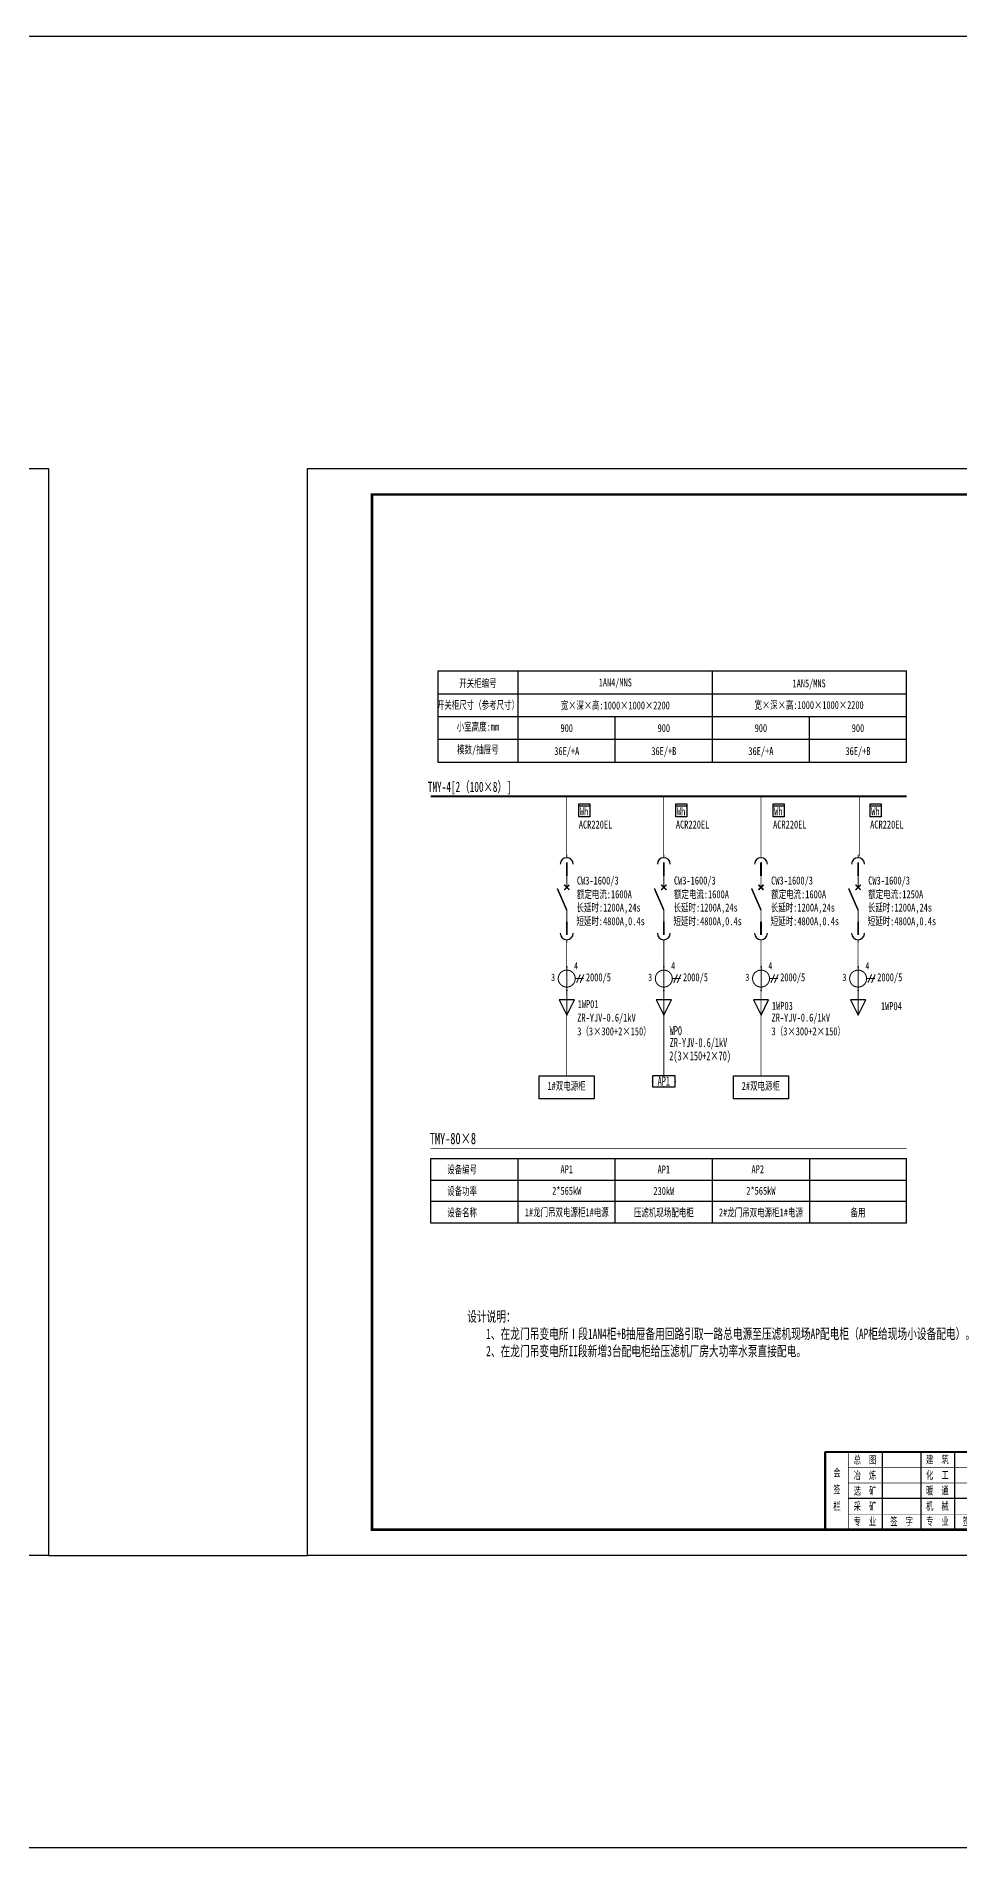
# Model space of a CAD drawing. Header units: millimetres. Extents: x 257344 to 1270023, y 272924 to 540726.
# Drawn here: x 419334 to 455010, y 272924 to 342924 of the extents above; entities that cross this region are included whole.
import ezdxf
from ezdxf.enums import TextEntityAlignment as Align

# ---------------------------------------------------------------- set-up
doc = ezdxf.new("R2010")
doc.units = ezdxf.units.MM
doc.linetypes.add('常规', pattern=[20, 10, 0, 10])
for name, color, linetype, lineweight in [('SW', 8, 'Continuous', 20), ('TEXT', 4, 'Continuous', 0), ('电辅助1', 7, 'Continuous', 0)]:
    doc.layers.add(name, color=color, linetype=linetype, lineweight=lineweight)
for name, color, linetype in [('动力平面导线层', 3, '常规'), ('图框', 7, 'Continuous'), ('文字', 7, 'Continuous'), ('照明平面设备层', 1, 'Continuous'), ('高低压系统', 4, 'Continuous')]:
    doc.layers.add(name, color=color, linetype=linetype)
doc.styles.add('HZ', font='', dxfattribs={"width": 0.75})
doc.styles.add('标准', font='', dxfattribs={"width": 0.667})
doc.styles.get('HZ').set_extended_font_data('SimSun')
doc.styles.get('标准').set_extended_font_data('NSimSun')
doc.linetypes.add('接地线', pattern='A,500,[136,EESLTYPE.shx,S=100,R=0,X=0,Y=0],500,-200,60,-200', length=1460)

# ---------------------------------------------------------------- blocks, each defined once
blk = doc.blocks.new('3')
at = {"layer": 'TEXT', "color": 7, "lineweight": 25, "style": 'HZ', "width": 0.75}
for s, height, p in [('铜陵有色设计研究院有限责任公司', 400, (221501, 249018)), ('Tongling Nonferrous Design and Research Institute Co.,Ltd.', 200, (221613, 248659))]:
    blk.add_text(s, height=height, dxfattribs=at).set_placement(p)
blk = doc.blocks.new('铜陵有色图签02')
at = {"layer": '图框', "linetype": 'Continuous', "lineweight": 50}
for p, q in [((-38401, 3003), (-38401, 1)), ((-29100, 3001), (-29100, 0))]:
    blk.add_line(p, q, dxfattribs=at)
at = {"layer": '图框', "color": 7, "linetype": 'Continuous', "lineweight": 25}
for p, q in [((-36201, 3010), (-36201, 9)), ((-34701, 3010), (-34701, 9)), ((-33401, 3017), (-33401, 16)), ((-31901, 3017), (-31901, 16)), ((-30601, 3017), (-30601, 16)), ((-29100, 1201), (-37501, 1201))]:
    blk.add_line(p, q, dxfattribs=at)
at = {"layer": '图框', "color": 7, "linetype": 'Continuous', "lineweight": 35}
for p, q in [((-27300, 3001), (-27300, 1)), ((-21600, 1197), (-21600, -3)), ((-17100, 1200), (-17100, 0)), ((-15450, 0), (-15450, 1200)), ((-14550, 1200), (-14550, 0)), ((-12000, 1201), (-12000, 1)), ((-6900, 1202), (-6900, 2))]:
    blk.add_line(p, q, dxfattribs=at)
at = {"layer": '图框', "lineweight": 25}
blk.add_line((-17723, 1830), (-13223, 1830), dxfattribs=at)
at = {"layer": '图框', "lineweight": 70, "const_width": 70}
blk.add_lwpolyline([(-17980, 3001), (0, 3001), (-38401, 3001)], dxfattribs=at)
at = {"layer": '图框', "color": 7, "linetype": 'Continuous', "lineweight": 25, "const_width": 25}
for points in [[(-37501, 3000), (-37501, 0)], [(-25800, 3001), (-25800, 1)], [(-24300, 3001), (-24300, 1)], [(-23100, 2401), (-37501, 2401)], [(-23100, 1801), (-37501, 1801)], [(-23100, 1201), (-29100, 1201)], [(-602, 943), (-932, 371), (-272, 371), (-602, 943)], [(-12900, 600), (-18000, 600), (-37501, 600)]]:
    blk.add_lwpolyline(points, dxfattribs=at)
at = {"layer": '图框', "linetype": 'Continuous', "lineweight": 50, "const_width": 50}
for points in [[(-23100, 3001), (-23100, 1)], [(-18000, 3000), (-18000, 0)]]:
    blk.add_lwpolyline(points, dxfattribs=at)
at = {"layer": '图框', "lineweight": 50, "const_width": 50}
for points in [[(-12900, 3001), (-12900, 1)], [(-7800, 3001), (-7800, 1)], [(0, 3000), (0, 0)], [(-23100, 1200), (0, 1200)]]:
    blk.add_lwpolyline(points, dxfattribs=at)
at = {"layer": '图框', "lineweight": 25, "const_width": 35}
blk.add_lwpolyline([(-17723, 1930), (-13223, 1930)], dxfattribs=at)
at = {"layer": '图框', "color": 7, "linetype": 'Continuous', "lineweight": 35, "const_width": 25}
blk.add_lwpolyline([(-1200, 1201), (-1200, 0)], dxfattribs=at)
at = {"layer": '图框', "linetype": 'Continuous', "lineweight": 70, "const_width": 70}
blk.add_lwpolyline([(-38401, 1), (0, 0)], dxfattribs=at)
at = {"layer": '图框', "lineweight": 25}
blk.add_blockref('3', (-228268, -246986), dxfattribs=at)
at = {"layer": 'TEXT', "color": 7, "lineweight": 25, "style": '标准', "width": 0.667}
for s, height, p in [('总  图', 300, (-36862, 2555)), ('建  筑', 300, (-34062, 2562)), ('热  工', 300, (-31262, 2562)), ('项目负责人', 350, (-28197, 2541)), ('会', 300, (-37942, 2054)), ('冶  炼', 300, (-36862, 1955)), ('化  工', 300, (-34062, 1962)), ('给排水', 300, (-31262, 1962)), ('审  定', 350, (-28197, 1941)), ('签', 300, (-37942, 1404)), ('选  矿', 300, (-36862, 1355)), ('暖  通', 300, (-34062, 1362)), ('自  控', 300, (-31262, 1362)), ('审  核', 350, (-28197, 1341)), ('栏', 300, (-37942, 754)), ('采  矿', 300, (-36862, 754)), ('机  械', 300, (-34062, 761)), ('电  气', 300, (-31262, 761)), ('校  对', 350, (-28197, 741)), ('项目编号', 350, (-22343, 730)), ('专业', 350, (-17559, 730)), ('比例', 350, (-15009, 730)), ('所属', 350, (-12438, 730)), ('图号', 350, (-7339, 495)), ('专  业', 300, (-36862, 170)), ('签  字', 300, (-35449, 170)), ('专  业', 300, (-34062, 177)), ('签  字', 300, (-32649, 177)), ('专  业', 300, (-31262, 177)), ('签  字', 300, (-29849, 177)), ('设  计', 350, (-28197, 139)), ('设计阶段', 350, (-22343, 130)), ('图幅', 350, (-17559, 130)), ('日期', 350, (-15009, 130)), ('图号', 350, (-12438, 130))]:
    blk.add_text(s, height=height, dxfattribs=at).set_placement(p, align=Align.CENTER)
blk = doc.blocks.new('DYDQ0201')
at = {"color": 0}
for points, const_width in [([(0, 0), (0, -3.75)], 0.3), ([(0, -11.25), (-3.11, -4.12)], 0.5), ([(0.86, -4.61), (-0.86, -2.89)], 0.5), ([(-0.86, -4.61), (0.86, -2.89)], 0.5), ([(0, -11.25), (0, -15)], 0.3)]:
    blk.add_lwpolyline(points, dxfattribs=dict(at, const_width=const_width))
blk = doc.blocks.new('DYDQAA02')
at = {"color": 0, "linetype": 'ByBlock'}
for p, q in [((2.5, -4.72), (-2.5, -4.72)), ((-2.5, -4.72), (0, -9.72)), ((0, -9.72), (2.5, -4.72))]:
    blk.add_line(p, q, dxfattribs=at)
at = {"color": 0, "const_width": 0.3}
blk.add_lwpolyline([(0, -9.72), (0, 0)], dxfattribs=at)
blk = doc.blocks.new('DYDQAA10')
at = {"color": 0}
for points in [[(0, 0, 0.3, 0.3, 0), (0, -1, 0.3, 0.3, 0)], [(0, -2.57, 0.6, 0.6, 0), (0, -7, 0.6, 0.6, 0)]]:
    blk.add_lwpolyline(points, format="xyseb", dxfattribs=at)
blk.add_arc((0, -3.12), 2.12, 0, 180, dxfattribs=at)
blk = doc.blocks.new('DYDQAA11')
at = {"color": 0}
for points in [[(0, -4.43, 0.6, 0.6, 0), (0, 0, 0.6, 0.6, 0)], [(0, -7, 0.3, 0.3, 0), (0, -6, 0.3, 0.3, 0)]]:
    blk.add_lwpolyline(points, format="xyseb", dxfattribs=at)
blk.add_arc((0, -3.88), 2.12, 180, 360, dxfattribs=at)
blk = doc.blocks.new('98d3167b-9a30-40cc-83dc-68ab58568b66')
at = {"color": 0}
for points in [[(0, 0, 0.3, 0.3, 0), (0, -7, 0.3, 0.3, 0)], [(0, -1, 0.3, 0.3, 1), (0, -6, 0.3, 0.3, 1), (0, -1, 0.3, 0.3, 2.502799)], [(2.5, -3.5, 0.3, 0.3, 0), (5, -3.5, 0.3, 0.3, 0)], [(4, -2.25, 0.3, 0.3, 0), (2.89, -4.75, 0.3, 0.3, 0)], [(3.94, -4.75, 0.3, 0.3, 0), (5.05, -2.25, 0.3, 0.3, 0)]]:
    blk.add_lwpolyline(points, format="xyseb", dxfattribs=at)
for p in [(0, 0), (0, -7)]:
    blk.add_point(p, dxfattribs=at)
blk = doc.blocks.new('PLA1')
at = {"color": 0, "linetype": 'ByBlock', "lineweight": -2}
for p, q in [((-500, 500), (-500, 0)), ((500, 500), (-500, 500)), ((-500, 0), (500, 0)), ((500, 0), (500, 500))]:
    blk.add_line(p, q, dxfattribs=at)
for p in [(-500, 250), (0, 500), (0, 0), (500, 250)]:
    blk.add_point(p, dxfattribs=at)

msp = doc.modelspace()

# ---------------------------------------------------------------- linework, layer by layer
at = {"color": 0, "lineweight": -3}
msp.add_line((449203.1, 299555.3), (449203.1, 297061.5), dxfattribs=at)
at = {"color": 0, "linetype": 'ByBlock'}
msp.add_line((452953.1, 297061.5), (452953.1, 299555.3), dxfattribs=at)
at = {"color": 3}
msp.add_line((419808.8, 284214.5), (429808.8, 284214.5), dxfattribs=at)
msp.add_lwpolyline([(267543.6, 342923.7), (1270023.5, 342923.7), (1270023.5, 272923.7), (267543.6, 272923.7)], close=True, dxfattribs=at)
at = {"layer": '动力平面导线层', "color": 0, "linetype": 'ByBlock'}
for p, q in [((434860.4, 318395.8), (452953.1, 318395.8)), ((434860.4, 314861.3), (434860.4, 318395.8)), ((437953.1, 314861.3), (437953.1, 318395.8)), ((445453.1, 314861.3), (445453.1, 318395.8)), ((452953.1, 314861.3), (452953.1, 318395.8)), ((434860.4, 317512.2), (452953.1, 317512.2)), ((452953.1, 316628.5), (434860.4, 316628.5)), ((452953.1, 315744.9), (434860.4, 315744.9)), ((452953.1, 314861.3), (434860.4, 314861.3))]:
    msp.add_line(p, q, dxfattribs=at)
at = {"layer": '动力平面导线层', "color": 0, "linetype": 'ByBlock', "lineweight": -3}
for p, q in [((441703.1, 314861.3), (441703.1, 316628.5)), ((449203.1, 314861.3), (449203.1, 316628.5)), ((449203.1, 314861.3), (449203.1, 316628.5)), ((434574.4, 297061.5), (434574.4, 299555.3)), ((434574.4, 299555.3), (452953.1, 299555.3)), ((437953.1, 297061.5), (437953.1, 299555.3)), ((437953.1, 297061.5), (437953.1, 299555.3)), ((441703.1, 297061.5), (441703.1, 299555.3)), ((441703.1, 297061.5), (441703.1, 299555.3)), ((445453.1, 297061.5), (445453.1, 299555.3)), ((434574.4, 298724), (452953.1, 298724)), ((452953.1, 297892.8), (434574.4, 297892.8)), ((452953.1, 297061.5), (434574.4, 297061.5))]:
    msp.add_line(p, q, dxfattribs=at)
at = {"layer": '动力平面导线层', "color": 3, "linetype": 'ByBlock', "lineweight": -3, "ltscale": 2, "const_width": 73.5}
msp.add_lwpolyline([(452953.1, 313551.3), (434574.4, 313551.3)], dxfattribs=at)
at = {"layer": '动力平面导线层', "color": 251, "linetype": 'ByBlock'}
for points in [[(438768.1, 302753.1), (440888.8, 302753.1), (440888.8, 301869.5), (438768.1, 301869.5)], [(446273.5, 302753.2), (448394.2, 302753.2), (448394.2, 301869.5), (446273.5, 301869.5)]]:
    msp.add_lwpolyline(points, close=True, dxfattribs=at)
at = {"layer": '动力平面导线层', "color": 4, "linetype": '接地线', "lineweight": -3, "const_width": 26.5}
msp.add_lwpolyline([(434574.4, 299938.1), (452953.1, 299938.1)], dxfattribs=at)
at = {"layer": '图框', "linetype": 'Continuous', "lineweight": 100, "const_width": 100}
msp.add_lwpolyline([(432308.8, 285214.5), (488208.8, 285214.5), (488208.8, 325214.5), (432308.8, 325214.5)], close=True, dxfattribs=at)
at = {"layer": '文字', "color": 3, "linetype": 'ByBlock', "lineweight": 25, "const_width": 30}
msp.add_lwpolyline([(443578.1, 305096.5), (443578.1, 302753.1)], dxfattribs=at)
at = {"layer": '照明平面设备层', "color": 0, "lineweight": -3, "ltscale": 100}
for points in [[(360408.8, 326214.5), (419808.8, 326214.5), (419808.8, 284214.5), (360408.8, 284214.5)], [(429808.8, 326214.5), (489208.8, 326214.5), (489208.8, 284214.5), (429808.8, 284214.5)]]:
    msp.add_lwpolyline(points, close=True, dxfattribs=at)
at = {"layer": '电辅助1', "color": 251, "linetype": 'ByBlock', "lineweight": 25}
for p, q in [((440294.3, 312754.8), (440294.3, 313268.6)), ((440294.3, 313268.6), (440722.4, 313268.6)), ((440294.3, 313182.9), (440722.4, 313182.9)), ((440722.4, 313268.6), (440722.4, 312754.8)), ((447799.7, 312754.8), (447799.7, 313268.6)), ((447799.7, 313268.6), (448227.8, 313268.6)), ((447799.7, 313182.9), (448227.8, 313182.9)), ((448227.8, 313268.6), (448227.8, 312754.8)), ((440722.4, 312754.8), (440294.3, 312754.8)), ((448227.8, 312754.8), (447799.7, 312754.8))]:
    msp.add_line(p, q, dxfattribs=at)
at = {"layer": '电辅助1', "color": 2, "linetype": 'ByBlock', "lineweight": 25}
for p, q in [((444044.3, 312754.8), (444044.3, 313268.6)), ((444044.3, 313268.6), (444472.4, 313268.6)), ((444044.3, 313182.9), (444472.4, 313182.9)), ((444472.4, 313268.6), (444472.4, 312754.8)), ((451549.7, 312754.8), (451549.7, 313268.6)), ((451549.7, 313268.6), (451977.8, 313268.6)), ((451549.7, 313182.9), (451977.8, 313182.9)), ((451977.8, 313268.6), (451977.8, 312754.8)), ((444472.4, 312754.8), (444044.3, 312754.8)), ((451977.8, 312754.8), (451549.7, 312754.8))]:
    msp.add_line(p, q, dxfattribs=at)
at = {"layer": '高低压系统', "color": 251, "lineweight": -3}
for points, const_width in [([(439828.1, 313551.3), (439828.1, 311230.9)], 26.2), ([(447333.5, 313551.3), (447333.5, 311230.9)], 26.2), ([(439828.3, 307893.7), (439828.3, 306968.8)], 26.5), ([(447333.7, 307893.7), (447333.7, 306968.9)], 26.5), ([(439828.3, 305096.5), (439828.4, 302753.1)], 26.5), ([(447333.7, 305096.5), (447333.8, 302753.2)], 26.5)]:
    msp.add_lwpolyline(points, dxfattribs=dict(at, const_width=const_width))
at = {"layer": '高低压系统', "lineweight": -3}
for points, const_width in [([(443578.1, 313551.3), (443578.1, 311230.9)], 26.2), ([(451129.7, 313551.3), (451129.7, 311230.9)], 26.2), ([(443578.1, 307893.7), (443578.1, 306968.8)], 26.5), ([(451083.5, 307893.7), (451083.5, 306968.9)], 26.5)]:
    msp.add_lwpolyline(points, dxfattribs=dict(at, const_width=const_width))

# ---------------------------------------------------------------- block references
at = {"layer": '图框', "lineweight": 25}
msp.add_blockref('铜陵有色图签02', (488208.8, 285214.5), dxfattribs=at)
at = {"layer": '照明平面设备层', "color": 6, "linetype": 'ByBlock', "lineweight": 30, "xscale": 0.8640000000596046, "yscale": 0.8640000000596046, "zscale": 0.8640000000596046}
msp.add_blockref('PLA1', (443578.1, 302321.1), dxfattribs=at)
at = {"layer": '高低压系统', "color": 251, "xscale": 117.3994292411953, "yscale": 117.3994292411953, "zscale": 0.8836309523809487}
for name, p in [('DYDQAA10', (439828.3, 311298.3)), ('DYDQAA10', (447333.7, 311298.3)), ('DYDQ0201', (439828.3, 310476.5)), ('DYDQ0201', (447333.7, 310476.5)), ('DYDQAA11', (439828.3, 308715.2)), ('DYDQAA11', (447333.7, 308715.2)), ('DYDQAA02', (439828.3, 306237)), ('DYDQAA02', (447333.7, 306237))]:
    msp.add_blockref(name, p, dxfattribs=at)
at = {"layer": '高低压系统', "xscale": 117.3994292411953, "yscale": 117.3994292411953, "zscale": 0.8836309523809487}
for name, p in [('DYDQAA10', (443578.1, 311298.3)), ('DYDQAA10', (451083.5, 311298.3)), ('DYDQ0201', (443578.1, 310476.5)), ('DYDQ0201', (451083.5, 310476.5)), ('DYDQAA11', (443578.1, 308715.2)), ('DYDQAA11', (451083.5, 308715.2)), ('DYDQAA02', (443578.1, 306237)), ('DYDQAA02', (451083.5, 306237))]:
    msp.add_blockref(name, p, dxfattribs=at)
at = {"layer": '高低压系统', "color": 251, "lineweight": -3, "xscale": 131.25, "yscale": 131.25, "zscale": 0.875}
for p in [(439828.3, 306968.8), (447333.7, 306968.9)]:
    msp.add_blockref('98d3167b-9a30-40cc-83dc-68ab58568b66', p, dxfattribs=at)
at = {"layer": '高低压系统', "lineweight": -3, "xscale": 131.25, "yscale": 131.25, "zscale": 0.875}
for p in [(443578.1, 306968.8), (451083.5, 306968.9)]:
    msp.add_blockref('98d3167b-9a30-40cc-83dc-68ab58568b66', p, dxfattribs=at)

# ---------------------------------------------------------------- texts
at = {"layer": 'SW', "color": 251, "linetype": 'Continuous', "lineweight": 25, "style": '标准', "width": 0.667}
for p in [(440294.3, 312306.7), (447799.7, 312306.7)]:
    msp.add_text('ACR220EL', height=309.27, dxfattribs=at).set_placement(p)
at = {"layer": 'SW', "color": 7, "linetype": 'Continuous', "lineweight": 25, "style": '标准', "width": 0.667}
for p in [(444044.3, 312306.7), (451549.7, 312306.7)]:
    msp.add_text('ACR220EL', height=309.27, dxfattribs=at).set_placement(p)
at = {"layer": 'SW', "color": 251, "linetype": 'ByBlock', "lineweight": -3, "style": '标准', "width": 0.667}
msp.add_text('3', height=281.4, dxfattribs=at).set_placement((439299.9, 306420.3), align=Align.CENTER)
for p in [(440110.9, 306861.3), (447616.3, 306861.3)]:
    msp.add_text('4', height=281.4, dxfattribs=at).set_placement(p)
at = {"layer": 'SW', "color": 251, "linetype": 'Continuous', "lineweight": 25, "style": '标准', "width": 0.667}
for p in [(441050.6, 306406.2), (448556, 306406.2)]:
    msp.add_text('2000/5', height=309.27, dxfattribs=at).set_placement(p, align=Align.CENTER)
at = {"layer": 'SW', "color": 7, "linetype": 'ByBlock', "lineweight": -3, "style": '标准', "width": 0.667}
for p in [(443049.7, 306420.3), (446805.3, 306420.3), (450555.1, 306420.3)]:
    msp.add_text('3', height=281.4, dxfattribs=at).set_placement(p, align=Align.CENTER)
for p in [(443860.7, 306861.3), (451366.1, 306861.3)]:
    msp.add_text('4', height=281.4, dxfattribs=at).set_placement(p)
at = {"layer": 'SW', "color": 7, "linetype": 'Continuous', "lineweight": 25, "style": '标准', "width": 0.667}
for p in [(444800.4, 306406.2), (452305.8, 306406.2)]:
    msp.add_text('2000/5', height=309.27, dxfattribs=at).set_placement(p, align=Align.CENTER)
at = {"layer": 'SW', "color": 7, "linetype": 'ByBlock', "lineweight": 25, "style": '标准', "width": 0.667}
msp.add_text('AP1', height=350, dxfattribs=at).set_placement((443578.1, 302376.3), align=Align.CENTER)
at = {"layer": 'SW', "color": 7, "linetype": 'Continuous', "lineweight": 25, "insert": (435984.1, 293651.7), "char_height": 400, "width": 26966.342, "attachment_point": 1, "style": '标准'}
msp.add_mtext('设计说明：\\P{\\fSimSun|b0|i0|c134|p2;\\W0.67;    1、在龙门吊变电所Ⅰ段1AN4柜+B抽屉备用回路引取一路总电源至压滤机现场AP配电柜（AP柜给现场小设备配电）。\\P    2、在龙门吊变电所II段新增3台配电柜给压滤机厂房大功率水泵直接配电。}', dxfattribs=at)
at = {"layer": '动力平面导线层', "color": 0, "linetype": 'ByBlock', "style": '标准', "width": 0.667}
for s, height, p in [('开关柜编号', 309.27, (436396.4, 317768.4)), ('开关柜尺寸（参考尺寸）', 309.271, (436396.4, 316928.9)), ('小室高度:mm', 309.27, (436396.4, 316089.5)), ('模数/抽屉号', 309.27, (436396.4, 315205.9)), ('36E/+B', 309.27, (443578.1, 315147.6)), ('36E/+B', 309.27, (451078.1, 315147.6))]:
    msp.add_text(s, height=height, dxfattribs=at).set_placement(p, align=Align.CENTER)
at = {"layer": '动力平面导线层', "color": 0, "linetype": 'ByBlock', "lineweight": -3, "style": '标准', "width": 0.667}
for s, p in [('1AN4/MNS', (441703.1, 317800)), ('1AN5/MNS', (449191.5, 317762.7)), ('900', (443578.1, 316037)), ('900', (451078.1, 316037)), ('设备编号', (435785.6, 298977.8)), ('设备功率', (435785.6, 298146.5)), ('设备名称', (435785.6, 297315.3))]:
    msp.add_text(s, height=306.25, dxfattribs=at).set_placement(p, align=Align.CENTER)
at = {"layer": '动力平面导线层', "color": 7, "linetype": 'ByBlock', "lineweight": -3, "style": '标准', "width": 0.667}
for p in [(441703.1, 316912.1), (449191.5, 316927.2)]:
    msp.add_text('宽×深×高:1000×1000×2200', height=306.25, dxfattribs=at).set_placement(p, align=Align.CENTER)
at = {"layer": '动力平面导线层', "color": 251, "linetype": 'ByBlock', "lineweight": -3, "style": '标准', "width": 0.667}
for p in [(439828.1, 316037), (447328.1, 316037)]:
    msp.add_text('900', height=306.25, dxfattribs=at).set_placement(p, align=Align.CENTER)
at = {"layer": '动力平面导线层', "color": 251, "linetype": 'ByBlock', "style": '标准', "width": 0.667}
for p in [(439828.1, 315147.6), (447328.1, 315147.6)]:
    msp.add_text('36E/+A', height=309.27, dxfattribs=at).set_placement(p, align=Align.CENTER)
at = {"layer": '动力平面导线层', "color": 251, "linetype": 'ByBlock', "lineweight": -3, "style": '标准', "width": 0.667}
for s, height, p in [('AP1', 309.27, (439828.4, 298988.5)), ('AP2', 309.27, (447206.1, 298988.5)), ('2*565kW', 309.27, (439828.4, 298157.2)), ('2*565kW', 309.27, (447328.1, 298157.2)), ('1#龙门吊双电源柜1#电源', 309.271, (439828.4, 297324.7)), ('2#龙门吊双电源柜1#电源', 309.271, (447328.1, 297317.4))]:
    msp.add_text(s, height=height, rotation=0.003996, dxfattribs=at).set_placement(p, align=Align.CENTER)
at = {"layer": '动力平面导线层', "color": 2, "linetype": 'ByBlock', "lineweight": -3, "style": '标准', "width": 0.667}
for s, p in [('AP1', (443578.1, 298979)), ('230kW', (443578.1, 298147.7)), ('压滤机现场配电柜', (443578.1, 297316.5))]:
    msp.add_text(s, height=309.27, rotation=0.003996, dxfattribs=at).set_placement(p, align=Align.CENTER)
at = {"layer": '动力平面导线层', "color": 0, "linetype": 'ByBlock', "lineweight": -3, "style": '标准', "width": 0.667}
msp.add_text('备用', height=309.27, rotation=0.003996, dxfattribs=at).set_placement((451078.1, 297316.5), align=Align.CENTER)
at = {"layer": '文字', "color": 1, "linetype": 'ByBlock', "lineweight": -3, "style": '标准', "width": 0.667}
msp.add_text('TMY-4[2（100×8）]', height=393.75, dxfattribs=at).set_placement((434459.6, 313723))
at = {"layer": '电辅助1', "color": 251, "linetype": 'ByBlock', "lineweight": 25, "style": '标准', "width": 0.667}
for s, height, p in [('Wh', 309.27, (440335, 312812.7)), ('Wh', 309.27, (447840.4, 312812.7)), ('长延时:1200A,24s', 309.271, (440203.3, 309100.4)), ('长延时:1200A,24s', 309.271, (447708.7, 309100.4)), ('短延时:4800A,0.4s', 309.271, (440201.4, 308573.2)), ('短延时:4800A,0.4s', 309.271, (447706.8, 308573.2))]:
    msp.add_text(s, height=height, dxfattribs=at).set_placement(p)
at = {"layer": '电辅助1', "color": 2, "linetype": 'ByBlock', "lineweight": 25, "style": '标准', "width": 0.667}
for p in [(444085, 312812.7), (451590.4, 312812.7)]:
    msp.add_text('Wh', height=309.27, dxfattribs=at).set_placement(p)
at = {"layer": '电辅助1', "color": 251, "linetype": 'ByBlock', "lineweight": -3, "style": '标准', "width": 0.667}
for s, height, p in [('CW3-1600/3', 309.27, (440219.4, 310144.6)), ('CW3-1600/3', 309.27, (447724.8, 310144.6)), ('额定电流:1600A', 309.27, (440219.4, 309614.4)), ('额定电流:1600A', 309.27, (447724.8, 309614.4)), ('1WP01', 309.27, (440249.7, 305370.2)), ('1WP03', 309.27, (447754.9, 305302.8)), ('3（3×300+2×150）', 309.271, (440234, 304317.3)), ('ZR-YJV-0.6/1kV', 309.271, (440234, 304847.4)), ('3（3×300+2×150）', 309.271, (447739.4, 304317.3)), ('ZR-YJV-0.6/1kV', 309.271, (447739.4, 304847.5))]:
    msp.add_text(s, height=height, rotation=0.003996, dxfattribs=at).set_placement(p)
at = {"layer": '电辅助1', "color": 7, "linetype": 'ByBlock', "lineweight": -3, "style": '标准', "width": 0.667}
for s, p in [('CW3-1600/3', (443969.3, 310144.6)), ('CW3-1600/3', (451474.7, 310144.6)), ('额定电流:1600A', (443969.3, 309614.4)), ('额定电流:1250A', (451474.7, 309614.4)), ('1WP04', (451967.2, 305293))]:
    msp.add_text(s, height=309.27, rotation=0.003996, dxfattribs=at).set_placement(p)
at = {"layer": '电辅助1', "color": 7, "linetype": 'ByBlock', "lineweight": 25, "style": '标准', "width": 0.667}
for s, p in [('长延时:1200A,24s', (443953.2, 309100.4)), ('长延时:1200A,24s', (451458.6, 309100.4)), ('短延时:4800A,0.4s', (443951.2, 308573.2)), ('短延时:4800A,0.4s', (451456.6, 308573.2))]:
    msp.add_text(s, height=309.271, dxfattribs=at).set_placement(p)
at = {"layer": '电辅助1', "color": 0, "linetype": 'ByBlock', "lineweight": 25, "style": '标准', "width": 0.667}
for s, height, p in [('WP0', 350, (443805, 304324.4)), ('ZR-YJV-0.6/1kV', 350, (443804.9, 303862.5)), ('2(3×150+2×70)', 350, (443788.7, 303348.8)), ('TMY-80×8', 437.5, (434536.7, 300111.3))]:
    msp.add_text(s, height=height, dxfattribs=at).set_placement(p)
at = {"layer": '电辅助1', "color": 251, "linetype": 'ByBlock', "lineweight": 25, "style": '标准', "width": 0.667}
for s, p in [('1#双电源柜', (439819.6, 302114.7)), ('2#双电源柜', (447325, 302114.7))]:
    msp.add_text(s, height=309.27, dxfattribs=at).set_placement(p, align=Align.BOTTOM_CENTER)

doc.saveas('drawing.dxf')
